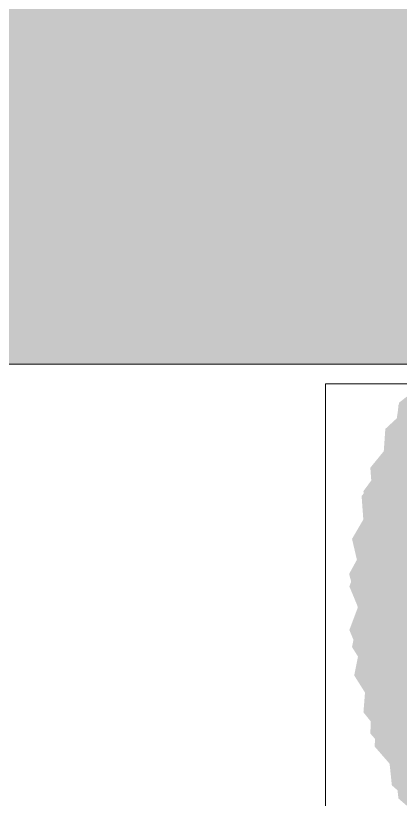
# Model space of a CAD drawing. Header units: millimetres. Extents: x -546 to 1681, y -650 to 1730.
# Drawn here: x 784.6581 to 784.8346, y 614.1181 to 614.4775 of the extents above; entities that cross this region are included whole.
import ezdxf

# ---------------------------------------------------------------- set-up
doc = ezdxf.new("R2010")
doc.units = ezdxf.units.MM

msp = doc.modelspace()

# ---------------------------------------------------------------- hatches: boundary and pattern name
at = {"true_color": 0xffffff}
h = msp.add_hatch(color=7, dxfattribs=at)
h.dxf.hatch_style = 2
h.paths.add_polyline_path([(764.57517, 614.31771), (764.57417, 615.01771), (787.4862, 615.01771), (787.4862, 614.31771)])
at = {"true_color": 0x7f7f7f}
h = msp.add_hatch(color=8, dxfattribs=at)
h.dxf.hatch_style = 2
h.paths.add_polyline_path([(784.85092, 614.32593), (784.83186, 614.25978), (784.86498, 614.19943), (784.93113, 614.18037), (784.99148, 614.21349), (785.01454, 614.28464), (784.98142, 614.34499), (784.91527, 614.36405)])
h = msp.add_hatch(color=8, dxfattribs=at)
h.dxf.hatch_style = 2
h.paths.add_polyline_path([(784.84692, 614.32093), (784.82786, 614.25478), (784.86098, 614.19443), (784.92713, 614.17537), (784.98748, 614.20849), (785.01054, 614.27964), (784.97742, 614.33999), (784.91127, 614.35905)])
h = msp.add_hatch(color=8, dxfattribs=at)
h.dxf.hatch_style = 2
h.paths.add_polyline_path([(784.8337, 614.29896), (784.82892, 614.23028), (784.87395, 614.17821), (784.94263, 614.17343), (784.9947, 614.21846), (785.00248, 614.29314), (784.95745, 614.34521), (784.88877, 614.34999)])
h = msp.add_hatch(color=8, dxfattribs=at)
h.dxf.hatch_style = 2
h.paths.add_polyline_path([(784.83402, 614.30001), (784.82399, 614.23191), (784.86489, 614.17653), (784.933, 614.1665), (784.98837, 614.2074), (785.00141, 614.28051), (784.9605, 614.33588), (784.8924, 614.34592)])
h = msp.add_hatch(color=8, dxfattribs=at)
h.dxf.hatch_style = 2
h.paths.add_polyline_path([(784.8277, 614.28796), (784.82292, 614.21928), (784.86795, 614.16721), (784.93663, 614.16243), (784.9887, 614.20746), (784.99648, 614.28214), (784.95145, 614.33421), (784.88277, 614.33899)])
h = msp.add_hatch(color=8, dxfattribs=at)
h.dxf.hatch_style = 2
h.paths.add_polyline_path([(784.82082, 614.27017), (784.8258, 614.20151), (784.87774, 614.15633), (784.9464, 614.16131), (784.99158, 614.21325), (784.9886, 614.28791), (784.93666, 614.33309), (784.868, 614.32811)])
h = msp.add_hatch(color=8, dxfattribs=at)
h.dxf.hatch_style = 2
h.paths.add_polyline_path([(784.81766, 614.25943), (784.82562, 614.19105), (784.87947, 614.14817), (784.94785, 614.15613), (784.99074, 614.20998), (784.98478, 614.28536), (784.93092, 614.32825), (784.86254, 614.32029)])
h = msp.add_hatch(color=8, dxfattribs=at)
h.dxf.hatch_style = 2
h.paths.add_polyline_path([(784.81682, 614.25717), (784.8218, 614.18851), (784.87374, 614.14333), (784.9424, 614.14831), (784.98758, 614.20025), (784.9846, 614.27491), (784.93266, 614.32009), (784.864, 614.31511)])
h = msp.add_hatch(color=8, dxfattribs=at)
h.dxf.hatch_style = 2
h.paths.add_polyline_path([(784.81242, 614.23751), (784.82805, 614.17046), (784.8864, 614.13393), (784.95345, 614.14956), (784.98997, 614.20791), (784.97535, 614.28096), (784.917, 614.31749), (784.84995, 614.30186)])
h = msp.add_hatch(color=8, dxfattribs=at)
h.dxf.hatch_style = 2
h.paths.add_polyline_path([(784.8112, 614.21571), (784.83764, 614.15215), (784.9012, 614.12571), (784.96476, 614.15215), (784.9912, 614.21571), (784.96476, 614.28627), (784.9012, 614.31271), (784.83764, 614.28627)])
h = msp.add_hatch(color=8, dxfattribs=at)
h.dxf.hatch_style = 2
h.paths.add_polyline_path([(784.8111, 614.22144), (784.82829, 614.15477), (784.88747, 614.11961), (784.95413, 614.1368), (784.98929, 614.19598), (784.97311, 614.26964), (784.91393, 614.3048), (784.84726, 614.28762)])
h = msp.add_hatch(color=8, dxfattribs=at)
h.dxf.hatch_style = 2
h.paths.add_polyline_path([(784.81242, 614.18791), (784.84895, 614.12956), (784.91599, 614.11393), (784.97435, 614.15046), (784.98997, 614.2175), (784.95245, 614.28186), (784.8854, 614.29749), (784.82705, 614.26096)])
h = msp.add_hatch(color=8, dxfattribs=at)
h.dxf.hatch_style = 2
h.paths.add_polyline_path([(784.8112, 614.19571), (784.83764, 614.13215), (784.9012, 614.10571), (784.96476, 614.13215), (784.9912, 614.19571), (784.96476, 614.26627), (784.9012, 614.29271), (784.83764, 614.26627)])
h = msp.add_hatch(color=8, dxfattribs=at)
h.dxf.hatch_style = 2
h.paths.add_polyline_path([(784.81342, 614.17491), (784.84995, 614.11656), (784.917, 614.10093), (784.97535, 614.13746), (784.99098, 614.20451), (784.95345, 614.26886), (784.8864, 614.28449), (784.82805, 614.24796)])
h = msp.add_hatch(color=8, dxfattribs=at)
h.dxf.hatch_style = 2
h.paths.add_polyline_path([(784.81766, 614.15798), (784.86054, 614.10413), (784.92892, 614.09617), (784.98278, 614.13905), (784.99074, 614.20743), (784.94585, 614.26829), (784.87747, 614.27625), (784.82362, 614.23336)])
h = msp.add_hatch(color=8, dxfattribs=at)
h.dxf.hatch_style = 2
h.paths.add_polyline_path([(784.82082, 614.14825), (784.866, 614.09631), (784.93466, 614.09133), (784.9866, 614.13651), (784.99158, 614.20517), (784.9444, 614.26311), (784.87574, 614.26809), (784.8238, 614.22291)])
h = msp.add_hatch(color=8, dxfattribs=at)
h.dxf.hatch_style = 2
h.paths.add_polyline_path([(784.82282, 614.14225), (784.868, 614.09031), (784.93666, 614.08533), (784.9886, 614.13051), (784.99358, 614.19917), (784.9464, 614.25711), (784.87774, 614.26209), (784.8258, 614.21691)])
h = msp.add_hatch(color=8, dxfattribs=at)
h.dxf.hatch_style = 2
h.paths.add_polyline_path([(784.8307, 614.12446), (784.88277, 614.07943), (784.95145, 614.08421), (784.99648, 614.13628), (784.9917, 614.20496), (784.93663, 614.25599), (784.86795, 614.25121), (784.82292, 614.19913)])
h = msp.add_hatch(color=8, dxfattribs=at)
h.dxf.hatch_style = 2
h.paths.add_polyline_path([(784.8337, 614.11846), (784.88577, 614.07343), (784.95445, 614.07821), (784.99948, 614.13028), (784.9947, 614.19896), (784.93962, 614.24999), (784.87095, 614.24521), (784.82592, 614.19313)])
h = msp.add_hatch(color=8, dxfattribs=at)
h.dxf.hatch_style = 2
h.paths.add_polyline_path([(784.84002, 614.1074), (784.8954, 614.0665), (784.9635, 614.07654), (785.00441, 614.13191), (784.99437, 614.20001), (784.936, 614.24592), (784.86789, 614.23588), (784.82699, 614.18051)])
h = msp.add_hatch(color=8, dxfattribs=at)
h.dxf.hatch_style = 2
h.paths.add_polyline_path([(784.85092, 614.09249), (784.91127, 614.05937), (784.97742, 614.07843), (785.01054, 614.13878), (784.99148, 614.20493), (784.92713, 614.24305), (784.86098, 614.22399), (784.82786, 614.16364)])
h = msp.add_hatch(color=8, dxfattribs=at)
h.dxf.hatch_style = 2
h.paths.add_polyline_path([(784.85492, 614.08749), (784.91527, 614.05437), (784.98142, 614.07343), (785.01454, 614.13378), (784.99548, 614.19993), (784.93113, 614.23805), (784.86498, 614.21899), (784.83186, 614.15864)])

# ---------------------------------------------------------------- linework, layer by layer
at = {"color": 7, "lineweight": 0}
msp.add_lwpolyline([(764.57517, 614.31771), (787.4862, 614.31771)], dxfattribs=at)
at = {"color": 8, "lineweight": 0, "true_color": 0x7f7f7f}
for points in [[(784.8002, 614.10871), (784.8002, 614.30871)], [(784.8002, 614.30871), (785.2002, 614.30871)]]:
    msp.add_lwpolyline(points, dxfattribs=at)

doc.saveas('drawing.dxf')
